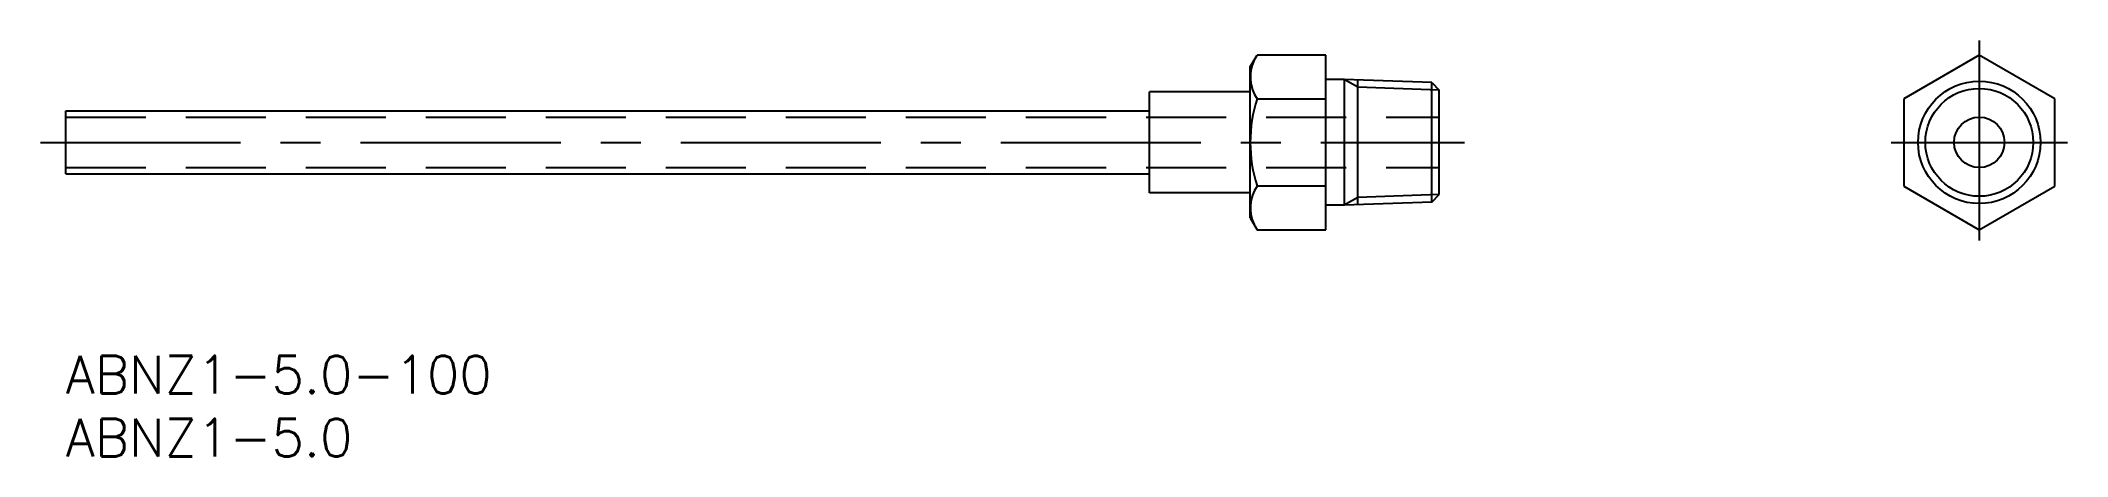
# Model space of a CAD drawing. Extents: x -2 to 159, y -8 to 25.
import ezdxf

# ---------------------------------------------------------------- set-up
doc = ezdxf.new("R2010")
doc.units = 0
doc.header["$LTSCALE"] = 0.5
doc.linetypes.add('CENTER', pattern=[50.8, 31.75, -6.35, 6.35, -6.35])
doc.linetypes.add('DASHED', pattern=[19.05, 12.7, -6.35])
for name, color, linetype in [('MSM_CENTER', 1, 'CENTER'), ('MSM_CONTINUOUS', 7, 'CONTINUOUS'), ('MSM_DASHED', 4, 'DASHED'), ('MSM_NARROW', 5, 'CONTINUOUS'), ('MSM_PART_NUMBER', 7, 'CONTINUOUS')]:
    doc.layers.add(name, color=color, linetype=linetype)
doc.styles.get("Standard").update_dxf_attribs({"font": 'txt.shx', "height": 3, "bigfont": 'bigfont.shx'})

# ---------------------------------------------------------------- blocks, each defined once
blk = doc.blocks.new('*U13')
at = {"layer": 'MSM_PART_NUMBER'}
blk.add_text('ABNZ1-5.0-100', height=3, dxfattribs=at).set_placement((0, -3))
blk = doc.blocks.new('*U14')
at = {"layer": 'MSM_PART_NUMBER'}
blk.add_text('ABNZ1-5.0', height=3, dxfattribs=at).set_placement((0, -8))

msp = doc.modelspace()

# ---------------------------------------------------------------- linework, layer by layer
at = {"layer": 'MSM_CENTER'}
for p, q in [((151.85, 25.01), (151.85, 8.85)), ((-2, 16.93), (111, 16.93)), ((144.85, 16.93), (158.85, 16.93))]:
    msp.add_line(p, q, dxfattribs=at)
at = {"layer": 'MSM_CONTINUOUS'}
for p, q in [((94, 22.93), (94.54, 23.86)), ((94, 10.93), (94, 22.93)), ((100, 23.86), (94.54, 23.86)), ((100, 10), (100, 23.86)), ((151.85, 23.86), (145.85, 20.39)), ((157.85, 20.39), (151.85, 23.86)), ((86, 12.93), (86, 20.93)), ((94, 20.93), (86, 20.93)), ((101.46, 21.92), (100, 21.92)), ((108.4, 21.67), (101.46, 21.92)), ((101.46, 21.92), (101.46, 11.94)), ((102.53, 11.98), (102.53, 21.88)), ((108.4, 21.67), (109, 21.07)), ((108.4, 12.18), (108.4, 21.67)), ((109, 12.78), (109, 21.07)), ((0, 14.43), (0, 19.43)), ((0, 19.43), (86, 19.43)), ((94.54, 20.39), (100, 20.39)), ((145.85, 20.39), (145.85, 13.46)), ((157.85, 13.46), (157.85, 20.39)), ((0, 14.43), (86, 14.43)), ((94, 12.93), (86, 12.93)), ((100, 13.46), (94.54, 13.46)), ((145.85, 13.46), (151.85, 10)), ((151.85, 10), (157.85, 13.46)), ((101.46, 11.94), (100, 11.94)), ((108.4, 12.18), (101.46, 11.94)), ((108.4, 12.18), (109, 12.78)), ((94, 10.93), (94.54, 10)), ((94.54, 10), (100, 10))]:
    msp.add_line(p, q, dxfattribs=at)
for radius in [4.86, 2]:
    msp.add_circle((151.85, 16.93), radius, dxfattribs=at)
for centre, radius, start, end in [((97.07, 22.12), 3.07, 154.3842, 214.3842), ((105.46, 16.93), 11.46, 162.412, 197.588), ((97.07, 11.73), 3.07, 145.6158, 205.6158)]:
    msp.add_arc(centre, radius, start, end, dxfattribs=at)
at = {"layer": 'MSM_DASHED'}
for p, q in [((0, 18.93), (109, 18.93)), ((0, 14.93), (109, 14.93))]:
    msp.add_line(p, q, dxfattribs=at)
at = {"layer": 'MSM_NARROW'}
for p, q in [((102.53, 21.3), (101.46, 21.92)), ((109, 21.07), (102.53, 21.3)), ((102.53, 12.56), (101.46, 11.94)), ((109, 12.78), (102.53, 12.56))]:
    msp.add_line(p, q, dxfattribs=at)
msp.add_circle((151.85, 16.93), 4.28, dxfattribs=at)

# ---------------------------------------------------------------- block references
at = {"layer": 'MSM_CONTINUOUS'}
for name in ['*U13', '*U14']:
    msp.add_blockref(name, (0, 0), dxfattribs=at)

doc.saveas('drawing.dxf')
